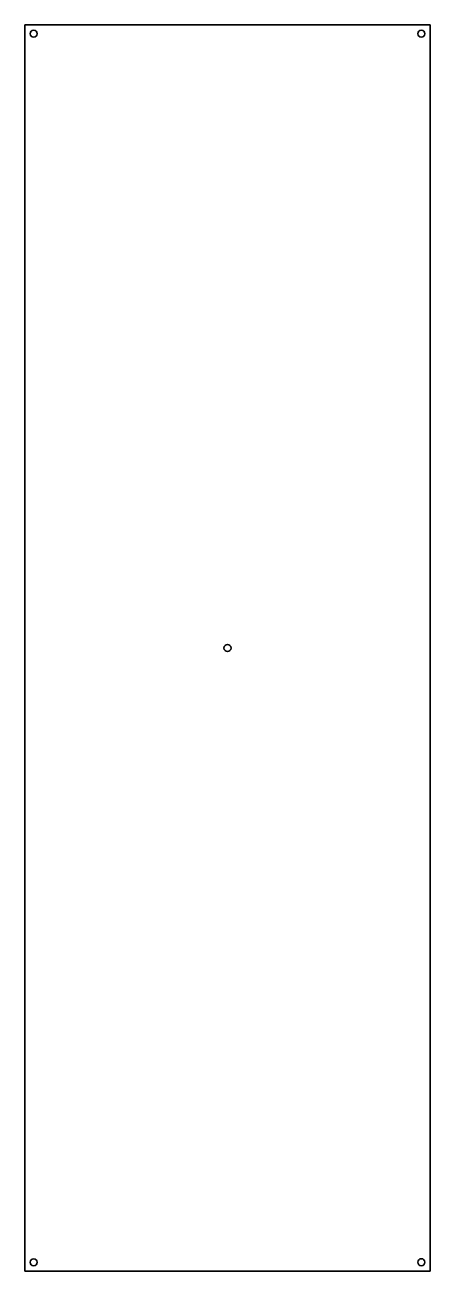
# Model space of a CAD drawing. Header units: inches. Extents: x 10.4 to 19.6, y 1 to 29.
import ezdxf

# ---------------------------------------------------------------- set-up
doc = ezdxf.new("R2010")
doc.units = ezdxf.units.IN
doc.header["$MEASUREMENT"] = 0
doc.layers.add('Layer 1', color=7, linetype='Continuous')

# ---------------------------------------------------------------- blocks, each defined once
blk = doc.blocks.new('block 2')
at = {"layer": 'Layer 1', "color": 7, "lineweight": 35}
blk.add_lwpolyline([(15.079, 15), (15.073, 14.969), (15.056, 14.944), (15.031, 14.927), (15, 14.921), (14.969, 14.927), (14.944, 14.944), (14.927, 14.969), (14.921, 15), (14.927, 15.031), (14.944, 15.056), (14.969, 15.073), (15, 15.079), (15.031, 15.073), (15.056, 15.056), (15.073, 15.031), (15.079, 15), (15.079, 15)], dxfattribs=at)
blk = doc.blocks.new('block 3')
at = {"layer": 'Layer 1', "color": 7, "lineweight": 35}
blk.add_lwpolyline([(15.079, 15), (15.073, 14.969), (15.056, 14.944), (15.031, 14.927), (15, 14.921), (14.969, 14.927), (14.944, 14.944), (14.927, 14.969), (14.921, 15), (14.927, 15.031), (14.944, 15.056), (14.969, 15.073), (15, 15.079), (15.031, 15.073), (15.056, 15.056), (15.073, 15.031), (15.079, 15), (15.079, 15)], dxfattribs=at)
blk = doc.blocks.new('block 4')
at = {"layer": 'Layer 1', "color": 7, "lineweight": 35}
blk.add_lwpolyline([(19.56, 29.027), (17.28, 29.027), (15, 29.027), (12.72, 29.027), (10.44, 29.027), (10.44, 22.014), (10.44, 15), (10.44, 7.986), (10.44, 0.973), (12.72, 0.973), (15, 0.973), (17.28, 0.973), (19.56, 0.973), (19.56, 7.986), (19.56, 15), (19.56, 22.014), (19.56, 29.027)], dxfattribs=at)
blk = doc.blocks.new('block 5')
at = {"layer": 'Layer 1', "color": 7, "lineweight": 35}
blk.add_lwpolyline([(10.715, 28.83), (10.709, 28.8), (10.692, 28.775), (10.667, 28.758), (10.637, 28.752), (10.606, 28.758), (10.581, 28.775), (10.564, 28.8), (10.558, 28.83), (10.564, 28.861), (10.581, 28.886), (10.606, 28.903), (10.637, 28.909), (10.667, 28.903), (10.692, 28.886), (10.709, 28.861), (10.715, 28.83), (10.715, 28.83)], dxfattribs=at)
blk = doc.blocks.new('block 6')
at = {"layer": 'Layer 1', "color": 7, "lineweight": 35}
blk.add_lwpolyline([(19.442, 28.83), (19.436, 28.8), (19.419, 28.775), (19.394, 28.758), (19.363, 28.752), (19.333, 28.758), (19.308, 28.775), (19.291, 28.8), (19.285, 28.83), (19.291, 28.861), (19.308, 28.886), (19.333, 28.903), (19.363, 28.909), (19.394, 28.903), (19.419, 28.886), (19.436, 28.861), (19.442, 28.83), (19.442, 28.83)], dxfattribs=at)
blk = doc.blocks.new('block 7')
at = {"layer": 'Layer 1', "color": 7, "lineweight": 35}
blk.add_lwpolyline([(10.715, 1.17), (10.709, 1.139), (10.692, 1.114), (10.667, 1.097), (10.637, 1.091), (10.606, 1.097), (10.581, 1.114), (10.564, 1.139), (10.558, 1.17), (10.564, 1.2), (10.581, 1.225), (10.606, 1.242), (10.637, 1.248), (10.667, 1.242), (10.692, 1.225), (10.709, 1.2), (10.715, 1.17), (10.715, 1.17)], dxfattribs=at)
blk = doc.blocks.new('block 8')
at = {"layer": 'Layer 1', "color": 7, "lineweight": 35}
blk.add_lwpolyline([(19.442, 1.172), (19.436, 1.141), (19.419, 1.116), (19.394, 1.099), (19.363, 1.093), (19.333, 1.099), (19.308, 1.116), (19.291, 1.141), (19.285, 1.172), (19.291, 1.203), (19.308, 1.228), (19.333, 1.245), (19.363, 1.251), (19.394, 1.245), (19.419, 1.228), (19.436, 1.203), (19.442, 1.172), (19.442, 1.172)], dxfattribs=at)

msp = doc.modelspace()

# ---------------------------------------------------------------- block references
at = {"layer": 'Layer 1'}
for name in ['block 4', 'block 5', 'block 6', 'block 2', 'block 3', 'block 7', 'block 8']:
    msp.add_blockref(name, (0, 0), dxfattribs=at)

doc.saveas('drawing.dxf')
